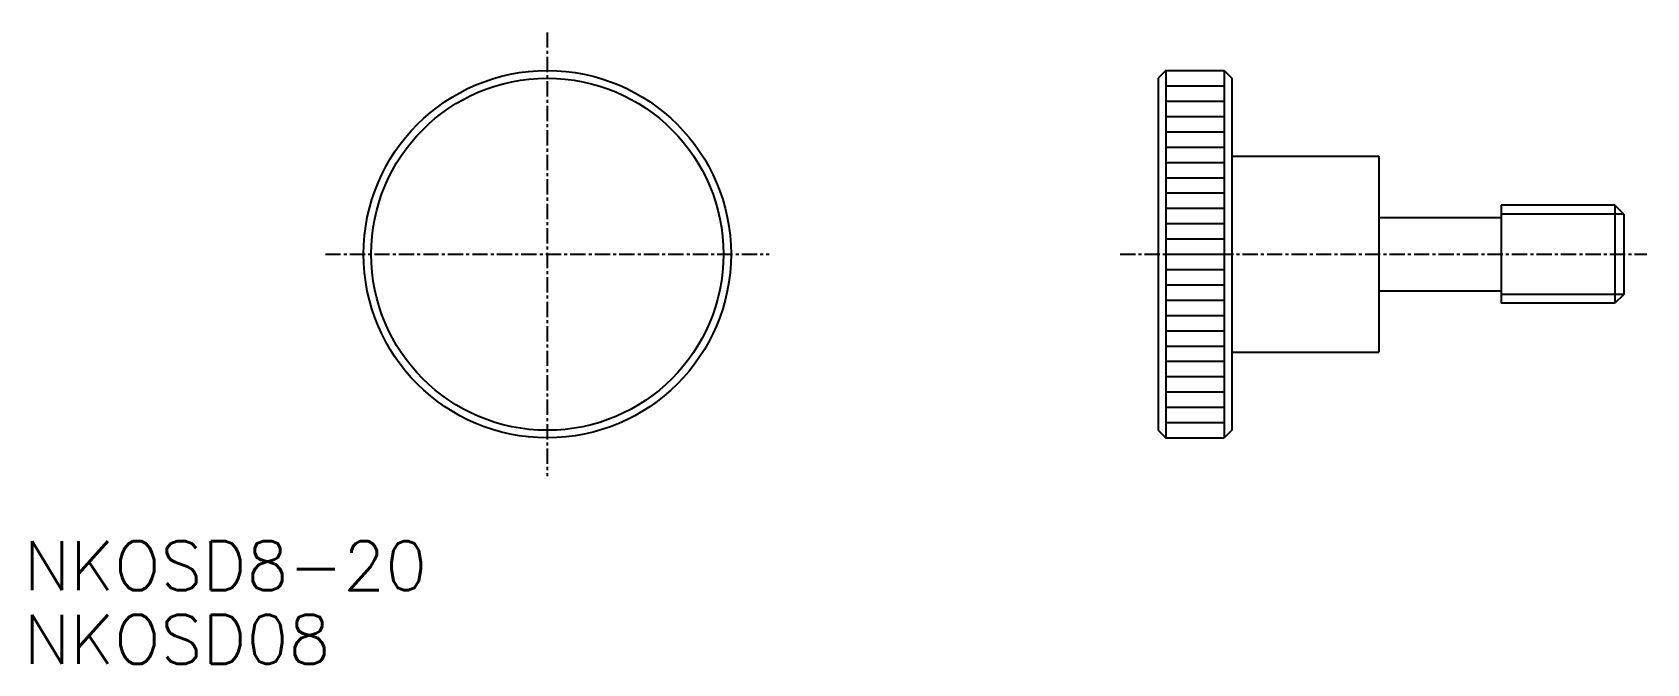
# Model space of a CAD drawing. Extents: x -42 to 90, y -33 to 18.
import ezdxf

# ---------------------------------------------------------------- set-up
doc = ezdxf.new("R2010")
doc.units = 0
doc.header["$MEASUREMENT"] = 0
doc.linetypes.add('CENTER', pattern=[2, 1.25, -0.25, 0.25, -0.25])
doc.layers.get('0').update_dxf_attribs({"linetype": 'CONTINUOUS'})
doc.layers.add('CENTER', color=1, linetype='CENTER')
doc.styles.get("Standard").update_dxf_attribs({"font": 'txt.shx', "bigfont": 'bigfont.shx'})

msp = doc.modelspace()

# ---------------------------------------------------------------- linework, layer by layer
at = {"color": 7, "linetype": 'Continuous'}
for p, q in [((50.51, 15), (49.88, 14.38)), ((50.51, 15), (55.26, 15)), ((50.51, 15), (50.51, -15)), ((50.51, 15), (55.26, 15)), ((55.26, 15), (55.88, 14.38)), ((55.26, 15), (55.26, -15)), ((49.88, 14.38), (49.88, -14.38)), ((50.51, 13.75), (55.26, 13.75)), ((55.88, 14.38), (55.88, -14.38)), ((50.51, 12.5), (55.26, 12.5)), ((50.51, 11.25), (55.26, 11.25)), ((50.51, 10), (55.26, 10)), ((50.51, 8.75), (55.26, 8.75)), ((55.88, 8), (67.88, 8)), ((67.88, 8), (67.88, -8)), ((50.51, 7.5), (55.26, 7.5)), ((50.51, 6.25), (55.26, 6.25)), ((50.51, 5), (55.26, 5)), ((77.88, 4), (77.88, -4)), ((87.16, 4), (77.88, 4)), ((87.88, 3.28), (87.16, 4)), ((87.16, 4), (87.16, -4)), ((50.51, 3.75), (55.26, 3.75)), ((67.88, 3), (77.88, 3)), ((87.88, 3.28), (87.88, -3.28)), ((50.51, 2.5), (55.26, 2.5)), ((50.51, 1.25), (55.26, 1.25)), ((50.51, 0), (55.26, 0)), ((50.51, -1.25), (55.26, -1.25)), ((50.51, -2.5), (55.26, -2.5)), ((50.51, -3.75), (55.26, -3.75)), ((67.88, -3), (77.88, -3)), ((87.88, -3.28), (87.16, -4)), ((50.51, -5), (55.26, -5)), ((87.16, -4), (77.88, -4)), ((50.51, -6.25), (55.26, -6.25)), ((50.51, -7.5), (55.26, -7.5)), ((50.51, -8.75), (55.26, -8.75)), ((55.88, -8), (67.88, -8)), ((50.51, -10), (55.26, -10)), ((50.51, -11.25), (55.26, -11.25)), ((50.51, -12.5), (55.26, -12.5)), ((49.88, -14.38), (50.51, -15)), ((50.51, -13.75), (55.26, -13.75)), ((55.88, -14.38), (55.26, -15)), ((50.51, -15), (55.26, -15))]:
    msp.add_line(p, q, dxfattribs=at)
at = {"color": 3, "linetype": 'Continuous'}
for p, q in [((87.88, 3.28), (77.88, 3.28)), ((87.88, -3.28), (77.88, -3.28))]:
    msp.add_line(p, q, dxfattribs=at)
at = {"color": 7, "linetype": 'Continuous'}
for radius in [15, 14.38]:
    msp.add_circle((0, 0), radius, dxfattribs=at)
at = {"layer": 'CENTER', "color": 1, "linetype": 'CENTER'}
for p, q in [((0, 18.12), (0, -18.12)), ((-18.12, 0), (18.12, 0)), ((46.76, 0), (89.76, 0))]:
    msp.add_line(p, q, dxfattribs=at)

# ---------------------------------------------------------------- texts
at = {"color": 7, "linetype": 'Continuous'}
for s, p in [('NKOSD8-20', (-42.73, -27.45)), ('NKOSD08', (-42.73, -33.45))]:
    msp.add_text(s, height=4, dxfattribs=at).set_placement(p)

doc.saveas('drawing.dxf')
